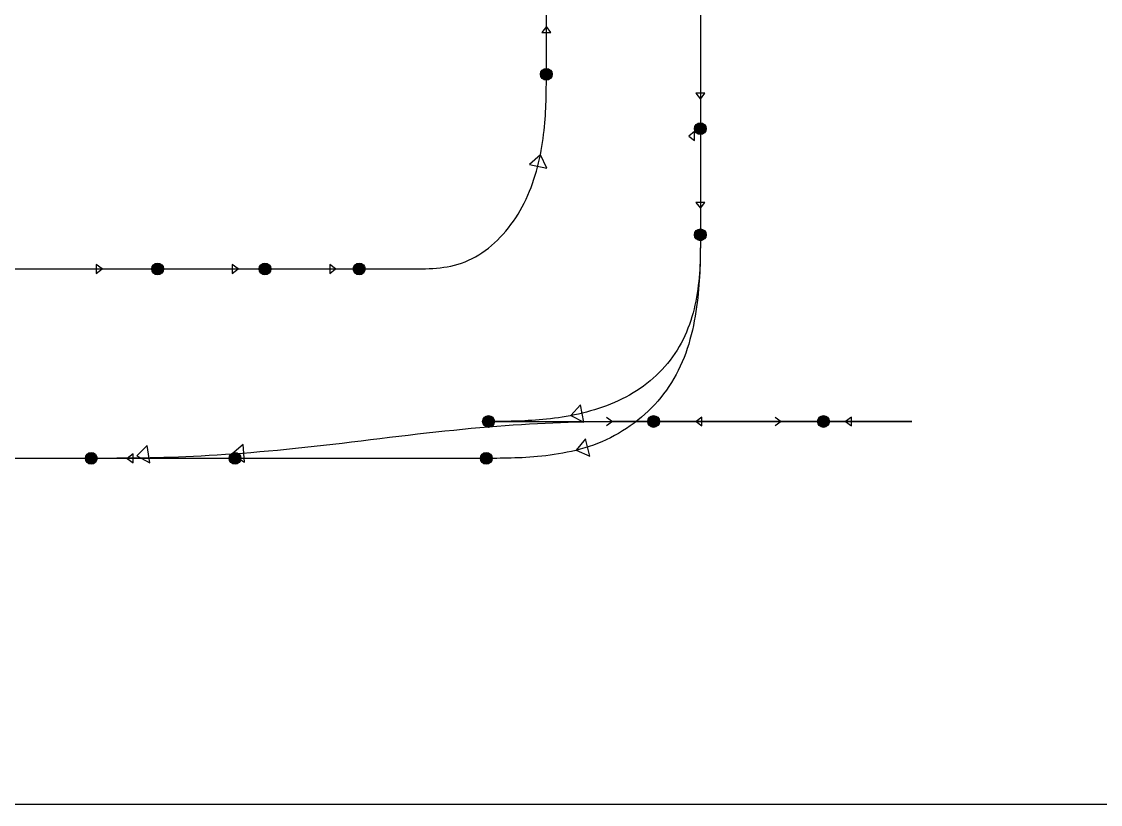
# Model space of a CAD drawing. Header units: millimetres. Extents: x -18594 to 273470, y -238787 to 48452.
# Drawn here: x 127073 to 145373, y -123855 to -110580 of the extents above; entities that cross this region are included whole.
import ezdxf

# ---------------------------------------------------------------- set-up
doc = ezdxf.new("R2010")
doc.units = ezdxf.units.MM
doc.layers.add('AM_BOR', color=4, linetype='Continuous', lineweight=25)
doc.layers.add('AM_VIEWS', color=1, linetype='Continuous', lineweight=25, plot=False)
for name, color, linetype, true_color in [('Xref AGV layout$0$Ndc8_F_Fast', 5, 'Continuous', 0x0000ff), ('Xref AGV layout$0$Ndc8_F_Moderate', 5, 'Continuous', 0x0000ff), ('Xref AGV layout$0$Ndc8_F_TurnLeftModerate', 5, 'Continuous', 0x0000ff), ('Xref AGV layout$0$Ndc8_F_TurnRightModerate', 5, 'Continuous', 0x0000ff), ('Xref AGV layout$0$Ndc8_Point', 7, 'Continuous', 0x000080), ('Xref AGV layout$0$Ndc8_R_Moderate', 1, 'Continuous', 0xff0000)]:
    doc.layers.add(name, color=color, linetype=linetype, true_color=true_color)

# ---------------------------------------------------------------- blocks, each defined once
blk = doc.blocks.new('Xref AGV layout')
at = {"layer": 'Xref AGV layout$0$Ndc8_Point'}
h = blk.add_hatch(color=256, dxfattribs=at)
edge = h.paths.add_edge_path(flags=0)
edge.add_arc((135975, -111473), 100, 0, 360)
h = blk.add_hatch(color=256, dxfattribs=at)
edge = h.paths.add_edge_path(flags=0)
edge.add_arc((138587, -112395), 100, 0, 360)
h = blk.add_hatch(color=256, dxfattribs=at)
edge = h.paths.add_edge_path(flags=0)
edge.add_arc((138587, -114195), 100, 0, 360)
h = blk.add_hatch(color=256, dxfattribs=at)
edge = h.paths.add_edge_path(flags=0)
edge.add_arc((129381, -114774), 100, 0, 360)
h = blk.add_hatch(color=256, dxfattribs=at)
edge = h.paths.add_edge_path(flags=0)
edge.add_arc((131202, -114774), 100, 0, 360)
h = blk.add_hatch(color=256, dxfattribs=at)
edge = h.paths.add_edge_path(flags=0)
edge.add_arc((132800, -114774), 100, 0, 360)
h = blk.add_hatch(color=256, dxfattribs=at)
edge = h.paths.add_edge_path(flags=0)
edge.add_arc((134994, -117361), 100, 0, 360)
h = blk.add_hatch(color=256, dxfattribs=at)
edge = h.paths.add_edge_path(flags=0)
edge.add_arc((137794, -117361), 100, 0, 360)
h = blk.add_hatch(color=256, dxfattribs=at)
edge = h.paths.add_edge_path(flags=0)
edge.add_arc((140675, -117361), 100, 0, 360)
h = blk.add_hatch(color=256, dxfattribs=at)
edge = h.paths.add_edge_path(flags=0)
edge.add_arc((128255, -117986), 100, 0, 360)
h = blk.add_hatch(color=256, dxfattribs=at)
edge = h.paths.add_edge_path(flags=0)
edge.add_arc((130694, -117986), 100, 0, 360)
h = blk.add_hatch(color=256, dxfattribs=at)
edge = h.paths.add_edge_path(flags=0)
edge.add_arc((134955, -117986), 100, 0, 360)
at = {"layer": 'Xref AGV layout$0$Ndc8_F_Fast'}
for points in [[(135975, -111473), (135975, -110395)], [(138587, -110395), (138587, -112395)], [(135975, -110664), (135900, -110764), (136050, -110764), (135975, -110664)], [(138587, -111895), (138662, -111795), (138512, -111795), (138587, -111895)], [(138587, -112395), (138587, -114195)], [(138587, -113745), (138662, -113645), (138512, -113645), (138587, -113745)], [(128439, -114774), (128339, -114699), (128339, -114849), (128439, -114774)], [(130747, -114774), (130647, -114699), (130647, -114849), (130747, -114774)], [(132401, -114774), (132301, -114699), (132301, -114849), (132401, -114774)], [(125612, -114774), (129381, -114774)], [(129381, -114774), (131202, -114774)], [(131202, -114774), (132800, -114774)], [(137794, -117361), (137676, -117361), (137558, -117361), (137439, -117361), (137321, -117362), (137201, -117362), (137082, -117363), (136961, -117364), (136840, -117366), (136717, -117368), (136594, -117370), (136469, -117374), (136343, -117377), (136215, -117382), (136086, -117387), (136086, -117387), (135955, -117393), (135822, -117399), (135688, -117407), (135552, -117415), (135414, -117424), (135275, -117434), (135134, -117445), (134991, -117457), (134846, -117469), (134700, -117482), (134552, -117496), (134403, -117511), (134251, -117526), (134098, -117543), (134098, -117543), (133944, -117560), (133788, -117578), (133630, -117596), (133472, -117615), (133313, -117634), (133153, -117654), (132993, -117674), (132832, -117693), (132672, -117713), (132512, -117732), (132352, -117751), (132193, -117769), (132035, -117787), (131877, -117804), (131877, -117804), (131721, -117821), (131567, -117836), (131414, -117851), (131262, -117865), (131112, -117878), (130964, -117890), (130818, -117902), (130674, -117913), (130532, -117923), (130393, -117932), (130256, -117940), (130121, -117948), (129989, -117954), (129860, -117960), (129860, -117960), (129733, -117965), (129609, -117970), (129488, -117973), (129369, -117977), (129252, -117979), (129136, -117981), (129023, -117983), (128910, -117984), (128799, -117985), (128689, -117985), (128580, -117986), (128471, -117986), (128363, -117986), (128255, -117986)], [(130642, -117915), (130852, -118050), (130831, -117751), (130642, -117915)], [(128255, -117986), (125104, -117986)], [(130694, -117986), (128255, -117986)], [(128865, -117986), (128965, -118061), (128965, -117911), (128865, -117986)], [(134955, -117986), (130694, -117986)]]:
    blk.add_lwpolyline(points, dxfattribs=at)
at = {"layer": 'Xref AGV layout$0$Ndc8_F_Moderate'}
for points in [[(138389, -112521), (138489, -112596), (138489, -112446), (138389, -112521)], [(138514, -117361), (138614, -117436), (138614, -117286), (138514, -117361)], [(141050, -117361), (141150, -117436), (141150, -117286), (141050, -117361)], [(140675, -117361), (137794, -117361)], [(142175, -117361), (140675, -117361)]]:
    blk.add_lwpolyline(points, dxfattribs=at)
at = {"layer": 'Xref AGV layout$0$Ndc8_F_TurnLeftModerate'}
for points in [[(132800, -114774), (132862, -114774), (132924, -114774), (132986, -114774), (133048, -114774), (133110, -114774), (133172, -114774), (133234, -114774), (133297, -114774), (133359, -114774), (133421, -114774), (133484, -114774), (133546, -114774), (133609, -114774), (133671, -114773), (133671, -114773), (133734, -114773), (133797, -114773), (133859, -114772), (133922, -114771), (133985, -114768), (134047, -114765), (134110, -114760), (134172, -114754), (134234, -114746), (134295, -114737), (134357, -114725), (134417, -114711), (134478, -114694), (134538, -114674), (134538, -114674), (134597, -114652), (134656, -114627), (134714, -114599), (134771, -114568), (134828, -114535), (134883, -114499), (134938, -114460), (134992, -114420), (135044, -114377), (135095, -114332), (135146, -114285), (135194, -114236), (135242, -114185), (135288, -114132), (135288, -114132), (135332, -114078), (135375, -114021), (135416, -113964), (135455, -113905), (135494, -113844), (135530, -113783), (135565, -113720), (135598, -113656), (135630, -113591), (135660, -113525), (135689, -113458), (135715, -113391), (135741, -113323), (135764, -113254), (135764, -113254), (135786, -113185), (135806, -113116), (135825, -113046), (135843, -112976), (135859, -112907), (135873, -112837), (135887, -112768), (135899, -112699), (135910, -112630), (135919, -112562), (135928, -112495), (135936, -112428), (135943, -112362), (135949, -112298), (135949, -112298), (135954, -112234), (135959, -112172), (135962, -112110), (135965, -112049), (135968, -111989), (135970, -111930), (135972, -111872), (135973, -111814), (135974, -111756), (135974, -111699), (135975, -111642), (135975, -111586), (135975, -111529), (135975, -111473)], [(135873, -112837), (135687, -113004), (135981, -113063), (135873, -112837)]]:
    blk.add_lwpolyline(points, dxfattribs=at)
at = {"layer": 'Xref AGV layout$0$Ndc8_F_TurnRightModerate'}
for points in [[(138587, -114195), (138587, -114257), (138587, -114320), (138587, -114382), (138586, -114445), (138586, -114508), (138585, -114572), (138583, -114637), (138581, -114702), (138579, -114768), (138576, -114836), (138572, -114904), (138568, -114973), (138563, -115044), (138557, -115116), (138557, -115116), (138550, -115190), (138542, -115265), (138533, -115342), (138522, -115419), (138511, -115497), (138498, -115576), (138484, -115654), (138468, -115734), (138451, -115813), (138432, -115892), (138411, -115970), (138389, -116048), (138364, -116125), (138338, -116201), (138338, -116201), (138310, -116276), (138279, -116350), (138247, -116423), (138213, -116494), (138176, -116564), (138138, -116632), (138097, -116700), (138055, -116765), (138011, -116830), (137964, -116893), (137916, -116954), (137866, -117014), (137814, -117073), (137760, -117129), (137760, -117129), (137704, -117185), (137646, -117238), (137587, -117290), (137526, -117340), (137463, -117389), (137399, -117435), (137334, -117480), (137267, -117522), (137199, -117563), (137130, -117601), (137060, -117638), (136989, -117672), (136918, -117704), (136845, -117734), (136845, -117734), (136772, -117762), (136699, -117787), (136625, -117810), (136551, -117832), (136477, -117851), (136403, -117869), (136329, -117884), (136255, -117899), (136182, -117912), (136109, -117923), (136037, -117933), (135966, -117942), (135896, -117950), (135827, -117956), (135827, -117956), (135760, -117962), (135693, -117967), (135628, -117972), (135564, -117975), (135500, -117978), (135438, -117980), (135376, -117982), (135314, -117984), (135254, -117985), (135193, -117985), (135133, -117986), (135074, -117986), (135014, -117986), (134955, -117986)], [(138587, -114195), (138587, -114261), (138587, -114326), (138587, -114392), (138586, -114457), (138585, -114523), (138584, -114589), (138582, -114655), (138579, -114721), (138576, -114787), (138571, -114853), (138566, -114919), (138560, -114985), (138552, -115052), (138544, -115119), (138544, -115119), (138534, -115186), (138523, -115252), (138510, -115319), (138496, -115386), (138480, -115453), (138463, -115519), (138444, -115586), (138423, -115651), (138401, -115716), (138377, -115781), (138351, -115845), (138323, -115908), (138293, -115970), (138261, -116032), (138261, -116032), (138228, -116092), (138192, -116151), (138154, -116209), (138115, -116266), (138073, -116322), (138030, -116377), (137985, -116430), (137938, -116482), (137890, -116532), (137839, -116581), (137788, -116628), (137734, -116674), (137679, -116718), (137623, -116760), (137623, -116760), (137565, -116801), (137506, -116840), (137446, -116877), (137384, -116913), (137322, -116947), (137258, -116979), (137194, -117010), (137128, -117039), (137062, -117067), (136996, -117093), (136929, -117118), (136861, -117141), (136793, -117162), (136724, -117182), (136724, -117182), (136656, -117201), (136587, -117218), (136518, -117234), (136450, -117249), (136381, -117263), (136313, -117275), (136245, -117286), (136178, -117297), (136111, -117306), (136045, -117314), (135980, -117322), (135915, -117328), (135851, -117334), (135789, -117339), (135789, -117339), (135727, -117343), (135667, -117347), (135607, -117350), (135549, -117353), (135491, -117355), (135434, -117357), (135378, -117358), (135322, -117359), (135266, -117360), (135211, -117360), (135157, -117361), (135102, -117361), (135048, -117361), (134994, -117361)], [(136388, -117261), (136613, -117371), (136556, -117076), (136388, -117261)], [(136482, -117850), (136712, -117947), (136639, -117656), (136482, -117850)], [(129029, -117946), (129251, -118062), (129202, -117766), (129029, -117946)]]:
    blk.add_lwpolyline(points, dxfattribs=at)
at = {"layer": 'Xref AGV layout$0$Ndc8_Point'}
for centre in [(135975, -111473), (138587, -112395), (138587, -114195), (129381, -114774), (131202, -114774), (132800, -114774), (134994, -117361), (137794, -117361), (140675, -117361), (128255, -117986), (130694, -117986), (134955, -117986)]:
    blk.add_circle(centre, 100, dxfattribs=at)
at = {"layer": 'Xref AGV layout$0$Ndc8_R_Moderate'}
for points in [[(136994, -117286), (137094, -117361), (136994, -117436)], [(139855, -117286), (139955, -117361), (139855, -117436)], [(139855, -117286), (139955, -117361), (139855, -117436)], [(134994, -117361), (137794, -117361)], [(137794, -117361), (140675, -117361)], [(137794, -117361), (140675, -117361)], [(140675, -117361), (142175, -117361)]]:
    blk.add_lwpolyline(points, dxfattribs=at)

msp = doc.modelspace()

# ---------------------------------------------------------------- linework, layer by layer
at = {"layer": 'AM_VIEWS', "color": 8}
msp.add_lwpolyline([(-18594, 48452), (273470, 48452), (273470, -123855), (-18594, -123855)], close=True, dxfattribs=at)

# ---------------------------------------------------------------- block references
at = {"layer": 'AM_BOR'}
msp.add_blockref('Xref AGV layout', (0, 0), dxfattribs=at)

doc.saveas('drawing.dxf')
